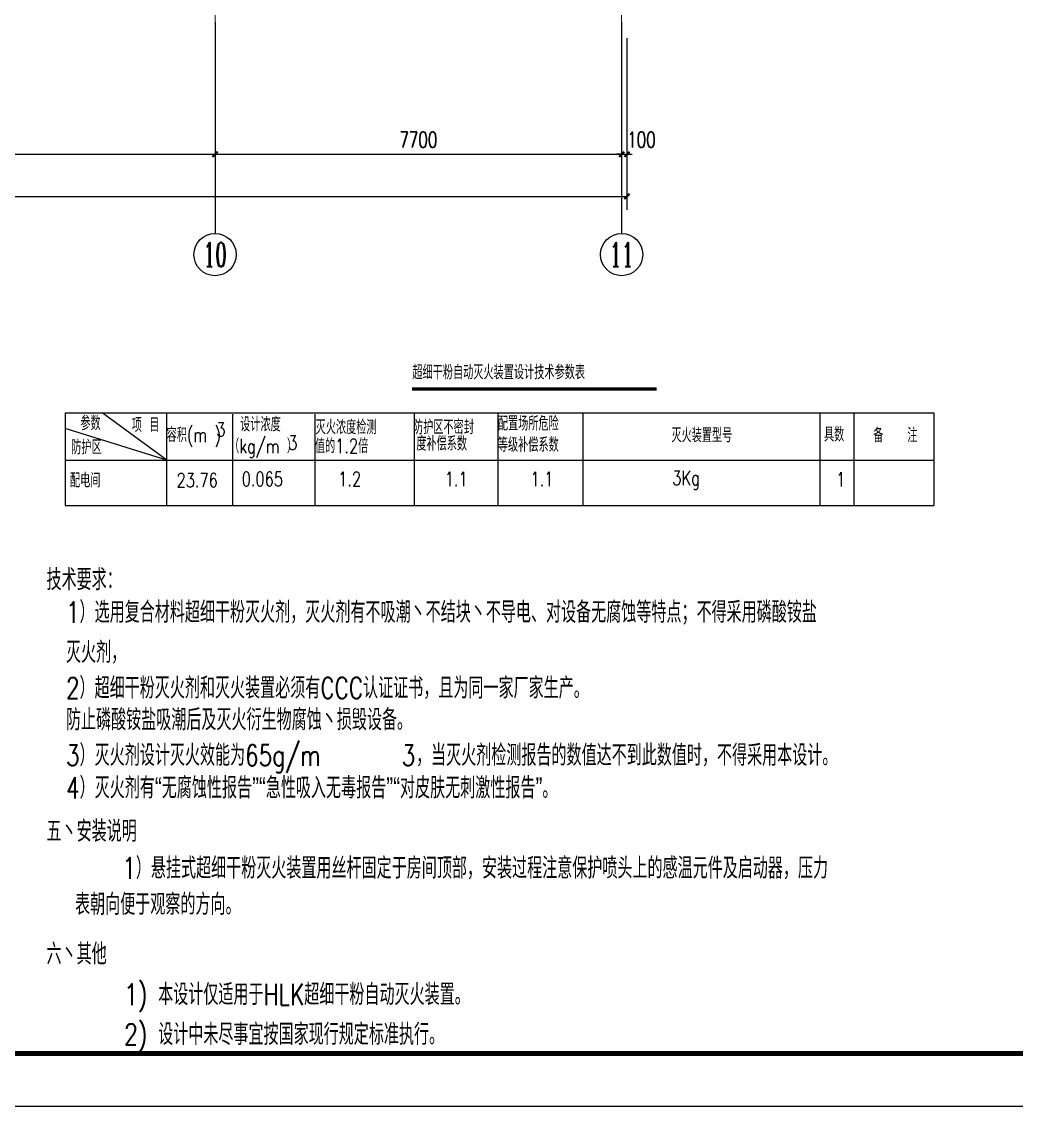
# Model space of a CAD drawing. Extents: x 1031190 to 1725648, y 733081 to 1571294.
# Drawn here: x 1353725 to 1372563, y 1112319 to 1132868 of the extents above; entities that cross this region are included whole.
import ezdxf
from ezdxf.enums import TextEntityAlignment as Align

# ---------------------------------------------------------------- set-up
doc = ezdxf.new("R2010")
doc.units = 0
doc.header["$LTSCALE"] = 1000
doc.header["$MEASUREMENT"] = 0
doc.linetypes.add('ACAD_ISO10W100', pattern=[18.5, 12, -3, 0.5, -3])
doc.linetypes.add('DOTE', pattern=[2.42, 2, -0.2, 0.02, -0.2])
for name, color, linetype in [('0 @ 1', 7, 'Continuous'), ('AXIS', 3, 'Continuous'), ('AXIS_TEXT', 4, 'Continuous'), ('C-AXIS(轴号)', 3, 'Continuous'), ('C-AXIS-T(字)', 7, 'Continuous'), ('图框', 140, 'Continuous')]:
    doc.layers.add(name, color=color, linetype=linetype)
doc.layers.add('DOTE', color=19, linetype='DOTE', lineweight=9)
doc.styles.add('_TCH_AXIS', font='COMPLEX', dxfattribs={"bigfont": 'GBCBIG'})
doc.styles.add('_TCH_DIM_T3', font='SIMPLEX', dxfattribs={"width": 0.705882, "bigfont": 'GBCBIG'})
doc.styles.add('Annotative', font='simplex.shx', dxfattribs={"width": 0.6, "bigfont": 'aadri.shx'})
doc.styles.add('COMPLEX', font='COMPLEX')
doc.dimstyles.new('_TCH_ARCH&&100', dxfattribs={"dimtxt": 297.5, "dimasz": 100, "dimexe": 250, "dimexo": 300, "dimgap": 126.25, "dimtad": 1, "dimdec": 0, "dimzin": 0, "dimdsep": 46, "dimtxsty": '_TCH_DIM_T3', "dimblk": 'ARCHTICK', "dimcen": 0.09, "dimclrt": 7, "dimazin": 2, "dimtfac": 1, "dimtdec": 0, "dimtix": 1, "dimtmove": 2, "dimatfit": 3, "dimfxl": 0, "dimtolj": 1, "dimtzin": 0, "dimarcsym": 0})

# ---------------------------------------------------------------- blocks, each defined once
blk = doc.blocks.new('_ArchTick')
at = {"color": 0, "linetype": 'ByBlock', "const_width": 0.4}
blk.add_lwpolyline([(-0.5, -0.5), (0.5, 0.5)], dxfattribs=at)
blk = doc.blocks.new('*D1096')
at = {"layer": 'AXIS', "color": 0, "lineweight": -2}
for p, q in [((1293188, 1132556), (1293188, 1129306)), ((1365188, 1132556), (1365188, 1129306)), ((1293188, 1129556), (1365188, 1129556))]:
    blk.add_line(p, q, dxfattribs=at)
at = {"layer": 'Defpoints', "color": 0}
for p in [(1293188, 1132856), (1365188, 1132856), (1365188, 1129556)]:
    blk.add_point(p, dxfattribs=at)
at = {"layer": 'AXIS', "color": 0, "lineweight": -2, "xscale": 100, "yscale": 100, "zscale": 100, "rotation": 180}
blk.add_blockref('_ArchTick', (1293188, 1129556), dxfattribs=at)
at = {"layer": 'AXIS', "color": 0, "lineweight": -2, "xscale": 100, "yscale": 100, "zscale": 100}
blk.add_blockref('_ArchTick', (1365188, 1129556), dxfattribs=at)
at = {"layer": 'AXIS', "color": 7, "insert": (1329188, 1129831), "char_height": 297.5, "attachment_point": 5, "style": '_TCH_DIM_T3'}
blk.add_mtext('\\A1;72000', dxfattribs=at)
blk = doc.blocks.new('*D1108')
at = {"layer": 'AXIS', "color": 0, "lineweight": -2}
for p, q in [((1348788, 1132556), (1348788, 1130106)), ((1357388, 1132556), (1357388, 1130106)), ((1348788, 1130356), (1357388, 1130356))]:
    blk.add_line(p, q, dxfattribs=at)
at = {"layer": 'Defpoints', "color": 0}
for p in [(1348788, 1132856), (1357388, 1132856), (1357388, 1130356)]:
    blk.add_point(p, dxfattribs=at)
at = {"layer": 'AXIS', "color": 0, "lineweight": -2, "xscale": 100, "yscale": 100, "zscale": 100, "rotation": 180}
blk.add_blockref('_ArchTick', (1348788, 1130356), dxfattribs=at)
at = {"layer": 'AXIS', "color": 0, "lineweight": -2, "xscale": 100, "yscale": 100, "zscale": 100}
blk.add_blockref('_ArchTick', (1357388, 1130356), dxfattribs=at)
at = {"layer": 'AXIS', "color": 7, "insert": (1353088, 1130631), "char_height": 297.5, "attachment_point": 5, "style": '_TCH_DIM_T3'}
blk.add_mtext('\\A1;8600', dxfattribs=at)
blk = doc.blocks.new('*D1109')
at = {"layer": 'AXIS', "color": 0, "lineweight": -2}
for p, q in [((1357388, 1132556), (1357388, 1130106)), ((1365088, 1132556), (1365088, 1130106)), ((1357388, 1130356), (1365088, 1130356))]:
    blk.add_line(p, q, dxfattribs=at)
at = {"layer": 'Defpoints', "color": 0}
for p in [(1357388, 1132856), (1365088, 1132856), (1365088, 1130356)]:
    blk.add_point(p, dxfattribs=at)
at = {"layer": 'AXIS', "color": 0, "lineweight": -2, "xscale": 100, "yscale": 100, "zscale": 100, "rotation": 180}
blk.add_blockref('_ArchTick', (1357388, 1130356), dxfattribs=at)
at = {"layer": 'AXIS', "color": 0, "lineweight": -2, "xscale": 100, "yscale": 100, "zscale": 100}
blk.add_blockref('_ArchTick', (1365088, 1130356), dxfattribs=at)
at = {"layer": 'AXIS', "color": 7, "insert": (1361238, 1130631), "char_height": 297.5, "attachment_point": 5, "style": '_TCH_DIM_T3'}
blk.add_mtext('\\A1;7700', dxfattribs=at)
blk = doc.blocks.new('*D1110')
at = {"layer": 'AXIS', "color": 0, "lineweight": -2}
for p, q in [((1365088, 1132556), (1365088, 1130106)), ((1365188, 1132556), (1365188, 1130106)), ((1365088, 1130356), (1364988, 1130356)), ((1365088, 1130356), (1365188, 1130356)), ((1365188, 1130356), (1365288, 1130356))]:
    blk.add_line(p, q, dxfattribs=at)
at = {"layer": 'Defpoints', "color": 0}
for p in [(1365088, 1132856), (1365188, 1132856), (1365188, 1130356)]:
    blk.add_point(p, dxfattribs=at)
at = {"layer": 'AXIS', "color": 0, "lineweight": -2, "xscale": 100, "yscale": 100, "zscale": 100}
blk.add_blockref('_ArchTick', (1365088, 1130356), dxfattribs=at)
at = {"layer": 'AXIS', "color": 0, "lineweight": -2, "xscale": 100, "yscale": 100, "zscale": 100, "rotation": 180}
blk.add_blockref('_ArchTick', (1365188, 1130356), dxfattribs=at)
at = {"layer": 'AXIS', "color": 7, "insert": (1365463, 1130631), "char_height": 297.5, "attachment_point": 5, "style": '_TCH_DIM_T3'}
blk.add_mtext('\\A1;100', dxfattribs=at)
blk = doc.blocks.new('_AXISO')
blk.add_circle((0, 0), 0.5)
at = {"layer": 'AXIS_TEXT', "style": 'COMPLEX', "width": 1.041667}
blk.add_attdef('A', text='', height=0.56, dxfattribs=at).set_placement((-0.25, -0.28), (0.25, -0.28), align=Align.FIT)
blk = doc.blocks.new('*D1335')
at = {"layer": 'AXIS', "color": 0, "lineweight": -2}
for p, q in [((1293188, 1132556), (1293188, 1129306)), ((1365188, 1132556), (1365188, 1129306)), ((1293188, 1129556), (1365188, 1129556))]:
    blk.add_line(p, q, dxfattribs=at)
at = {"layer": 'Defpoints', "color": 0}
for p in [(1293188, 1132856), (1365188, 1132856), (1365188, 1129556)]:
    blk.add_point(p, dxfattribs=at)
at = {"layer": 'AXIS', "color": 0, "lineweight": -2, "xscale": 100, "yscale": 100, "zscale": 100, "rotation": 180}
blk.add_blockref('_ArchTick', (1293188, 1129556), dxfattribs=at)
at = {"layer": 'AXIS', "color": 0, "lineweight": -2, "xscale": 100, "yscale": 100, "zscale": 100}
blk.add_blockref('_ArchTick', (1365188, 1129556), dxfattribs=at)
at = {"layer": 'AXIS', "color": 7, "insert": (1329188, 1129831), "char_height": 297.5, "attachment_point": 5, "style": '_TCH_DIM_T3'}
blk.add_mtext('\\A1;72000', dxfattribs=at)
blk = doc.blocks.new('*D1347')
at = {"layer": 'AXIS', "color": 0, "lineweight": -2}
for p, q in [((1348788, 1132556), (1348788, 1130106)), ((1357388, 1132556), (1357388, 1130106)), ((1348788, 1130356), (1357388, 1130356))]:
    blk.add_line(p, q, dxfattribs=at)
at = {"layer": 'Defpoints', "color": 0}
for p in [(1348788, 1132856), (1357388, 1132856), (1357388, 1130356)]:
    blk.add_point(p, dxfattribs=at)
at = {"layer": 'AXIS', "color": 0, "lineweight": -2, "xscale": 100, "yscale": 100, "zscale": 100, "rotation": 180}
blk.add_blockref('_ArchTick', (1348788, 1130356), dxfattribs=at)
at = {"layer": 'AXIS', "color": 0, "lineweight": -2, "xscale": 100, "yscale": 100, "zscale": 100}
blk.add_blockref('_ArchTick', (1357388, 1130356), dxfattribs=at)
at = {"layer": 'AXIS', "color": 7, "insert": (1353088, 1130631), "char_height": 297.5, "attachment_point": 5, "style": '_TCH_DIM_T3'}
blk.add_mtext('\\A1;8600', dxfattribs=at)
blk = doc.blocks.new('*D1348')
at = {"layer": 'AXIS', "color": 0, "lineweight": -2}
for p, q in [((1357388, 1132556), (1357388, 1130106)), ((1365088, 1132556), (1365088, 1130106)), ((1357388, 1130356), (1365088, 1130356))]:
    blk.add_line(p, q, dxfattribs=at)
at = {"layer": 'Defpoints', "color": 0}
for p in [(1357388, 1132856), (1365088, 1132856), (1365088, 1130356)]:
    blk.add_point(p, dxfattribs=at)
at = {"layer": 'AXIS', "color": 0, "lineweight": -2, "xscale": 100, "yscale": 100, "zscale": 100, "rotation": 180}
blk.add_blockref('_ArchTick', (1357388, 1130356), dxfattribs=at)
at = {"layer": 'AXIS', "color": 0, "lineweight": -2, "xscale": 100, "yscale": 100, "zscale": 100}
blk.add_blockref('_ArchTick', (1365088, 1130356), dxfattribs=at)
at = {"layer": 'AXIS', "color": 7, "insert": (1361238, 1130631), "char_height": 297.5, "attachment_point": 5, "style": '_TCH_DIM_T3'}
blk.add_mtext('\\A1;7700', dxfattribs=at)
blk = doc.blocks.new('*D1349')
at = {"layer": 'AXIS', "color": 0, "lineweight": -2}
for p, q in [((1365088, 1132556), (1365088, 1130106)), ((1365188, 1132556), (1365188, 1130106)), ((1365088, 1130356), (1364988, 1130356)), ((1365088, 1130356), (1365188, 1130356)), ((1365188, 1130356), (1365288, 1130356))]:
    blk.add_line(p, q, dxfattribs=at)
at = {"layer": 'Defpoints', "color": 0}
for p in [(1365088, 1132856), (1365188, 1132856), (1365188, 1130356)]:
    blk.add_point(p, dxfattribs=at)
at = {"layer": 'AXIS', "color": 0, "lineweight": -2, "xscale": 100, "yscale": 100, "zscale": 100}
blk.add_blockref('_ArchTick', (1365088, 1130356), dxfattribs=at)
at = {"layer": 'AXIS', "color": 0, "lineweight": -2, "xscale": 100, "yscale": 100, "zscale": 100, "rotation": 180}
blk.add_blockref('_ArchTick', (1365188, 1130356), dxfattribs=at)
at = {"layer": 'AXIS', "color": 7, "insert": (1365463, 1130631), "char_height": 297.5, "attachment_point": 5, "style": '_TCH_DIM_T3'}
blk.add_mtext('\\A1;100', dxfattribs=at)

msp = doc.modelspace()

# ---------------------------------------------------------------- linework, layer by layer
at = {"color": 0}
for p, q in [((1354545.5, 1125455), (1354545.5, 1123703.4)), ((1354545.5, 1125455), (1362742.6, 1125455)), ((1354545.5, 1125455), (1362460.4, 1125455)), ((1354545.5, 1125455), (1354545.5, 1123703.4)), ((1354545.5, 1125455), (1362742.6, 1125455)), ((1354545.5, 1125455), (1362460.4, 1125455)), ((1356473.2, 1124558.5), (1355248.3, 1125455)), ((1356473.2, 1124558.5), (1355248.3, 1125455)), ((1356473.2, 1124558.5), (1355248.3, 1125455)), ((1356473.2, 1124558.5), (1355248.3, 1125455)), ((1356470.1, 1125455), (1356470.1, 1123703.4)), ((1356470.1, 1125455), (1356470.1, 1123703.4)), ((1357716.2, 1125434.3), (1357716.2, 1123703.4)), ((1357716.2, 1125434.3), (1357716.2, 1123703.4)), ((1359278.4, 1125434.3), (1359278.4, 1123703.4)), ((1359278.4, 1125434.3), (1359278.4, 1123703.4)), ((1361156.9, 1125455), (1361156.9, 1123703.4)), ((1361156.9, 1125455), (1361156.9, 1123703.4)), ((1362742.6, 1125455), (1362742.6, 1123703.4)), ((1362742.6, 1125455), (1364355.3, 1125455)), ((1362742.6, 1125455), (1362742.6, 1123703.4)), ((1362742.6, 1125455), (1364355.3, 1125455)), ((1364355.3, 1125455), (1364355.3, 1123703.4)), ((1364355.3, 1125455), (1364355.3, 1123703.4)), ((1364355.3, 1125455), (1370999.7, 1125455)), ((1364355.3, 1125455), (1364355.3, 1123703.4)), ((1364355.3, 1125455), (1364355.3, 1123703.4)), ((1364355.3, 1125455), (1370999.7, 1125455)), ((1368839.4, 1125455), (1368839.4, 1123703.4)), ((1368839.4, 1125455), (1368839.4, 1123703.4)), ((1356473.2, 1124558.5), (1354545.5, 1125160.9)), ((1356473.2, 1124558.5), (1354545.5, 1125160.9)), ((1356473.2, 1124558.5), (1354545.5, 1125160.9)), ((1356473.2, 1124558.5), (1354545.5, 1125160.9)), ((1354545.5, 1124558.5), (1362670.8, 1124558.5)), ((1354545.5, 1124558.5), (1362670.8, 1124558.5)), ((1354545.5, 1124558.5), (1362670.8, 1124558.5)), ((1354545.5, 1124558.5), (1362670.8, 1124558.5)), ((1362670.8, 1124558.5), (1364355.3, 1124558.5)), ((1362670.8, 1124558.5), (1364355.3, 1124558.5)), ((1363497.4, 1124558.5), (1364355.3, 1124558.5)), ((1363497.4, 1124558.5), (1364355.3, 1124558.5)), ((1364355.3, 1124558.5), (1367463.9, 1124558.5)), ((1364355.3, 1124558.5), (1370999.7, 1124558.5)), ((1364355.3, 1124558.5), (1367463.9, 1124558.5)), ((1364355.3, 1124558.5), (1370999.7, 1124558.5)), ((1354545.5, 1123703.4), (1362670.8, 1123703.4)), ((1354545.5, 1123703.4), (1362670.8, 1123703.4)), ((1354545.5, 1123703.4), (1370999.7, 1123703.4)), ((1354545.5, 1123703.4), (1362670.8, 1123703.4)), ((1354545.5, 1123703.4), (1362670.8, 1123703.4)), ((1354545.5, 1123703.4), (1370999.7, 1123703.4)), ((1362670.8, 1123703.4), (1364355.3, 1123703.4)), ((1362670.8, 1123703.4), (1364355.3, 1123703.4)), ((1362670.8, 1123703.4), (1364355.3, 1123703.4)), ((1362670.8, 1123703.4), (1364355.3, 1123703.4)), ((1364355.3, 1123703.4), (1370999.7, 1123703.4)), ((1364355.3, 1123703.4), (1370999.7, 1123703.4)), ((1364355.3, 1123703.4), (1370999.7, 1123703.4)), ((1364355.3, 1123703.4), (1370999.7, 1123703.4))]:
    msp.add_line(p, q, dxfattribs=at)
for p, q in [((1369484.7, 1125455), (1369484.7, 1123703.4)), ((1369484.7, 1125455), (1369484.7, 1123703.4)), ((1370999.7, 1125455), (1370999.7, 1123703.4)), ((1370999.7, 1125455), (1370999.7, 1123703.4))]:
    msp.add_line(p, q)
at = {"color": 0, "const_width": 60.5}
msp.add_lwpolyline([(1361118.4, 1125909.5), (1365753, 1125909.5)], dxfattribs=at)
msp.add_lwpolyline([(1361118.4, 1125909.5), (1365753, 1125909.5)], dxfattribs=at)
at = {"layer": 'C-AXIS(轴号)'}
for p, q in [((1357387.7, 1132856.1), (1357387.7, 1128856.1)), ((1357387.7, 1132856.1), (1357387.7, 1128856.1)), ((1365087.7, 1132856.1), (1365087.7, 1128856.1)), ((1365087.7, 1132856.1), (1365087.7, 1128856.1))]:
    msp.add_line(p, q, dxfattribs=at)
at = {"layer": 'DOTE', "linetype": 'ACAD_ISO10W100', "ltscale": 100}
for p, q in [((1357387.7, 1157556.1), (1357387.7, 1132856.1)), ((1357387.7, 1157556.1), (1357387.7, 1132856.1)), ((1365087.7, 1157556.1), (1365087.7, 1132856.1)), ((1365087.7, 1157556.1), (1365087.7, 1132856.1))]:
    msp.add_line(p, q, dxfattribs=at)
at = {"layer": '图框'}
msp.add_lwpolyline([(1278969.8, 1112318.7), (1384069.8, 1112318.7), (1384069.8, 1171718.7), (1278969.8, 1171718.7)], close=True, dxfattribs=at)
msp.add_lwpolyline([(1278969.8, 1112318.7), (1384069.8, 1112318.7), (1384069.8, 1171718.7), (1278969.8, 1171718.7)], close=True, dxfattribs=at)
at = {"layer": '图框', "const_width": 100}
msp.add_lwpolyline([(1281469.8, 1113318.7), (1383069.8, 1113318.7), (1383069.8, 1170718.7), (1281469.8, 1170718.7)], close=True, dxfattribs=at)
msp.add_lwpolyline([(1281469.8, 1113318.7), (1383069.8, 1113318.7), (1383069.8, 1170718.7), (1281469.8, 1170718.7)], close=True, dxfattribs=at)

# ---------------------------------------------------------------- block references
at = {"layer": 'C-AXIS(轴号)'}
ref = msp.add_blockref('_AXISO', (1357387.7, 1128456.1), dxfattribs=dict(at, xscale=800, yscale=800, zscale=800))
ref.add_attrib('A', '10', dxfattribs={"layer": 'C-AXIS-T(字)', "height": 452.55, "style": '_TCH_AXIS', "width": 0.724138}).set_placement((1357161.4, 1128229.9), (1357614, 1128229.9), align=Align.FIT)
ref = msp.add_blockref('_AXISO', (1357387.7, 1128456.1), dxfattribs=dict(at, xscale=800, yscale=800, zscale=800))
ref.add_attrib('A', '10', dxfattribs={"layer": 'C-AXIS-T(字)', "height": 452.55, "style": '_TCH_AXIS', "width": 0.724138}).set_placement((1357161.4, 1128229.9), (1357614, 1128229.9), align=Align.FIT)
ref = msp.add_blockref('_AXISO', (1365087.7, 1128456.1), dxfattribs=dict(at, xscale=800, yscale=800, zscale=800))
ref.add_attrib('A', '11', dxfattribs={"layer": 'C-AXIS-T(字)', "height": 452.55, "style": '_TCH_AXIS', "width": 0.875}).set_placement((1364861.4, 1128229.9), (1365314, 1128229.9), align=Align.FIT)
ref = msp.add_blockref('_AXISO', (1365087.7, 1128456.1), dxfattribs=dict(at, xscale=800, yscale=800, zscale=800))
ref.add_attrib('A', '11', dxfattribs={"layer": 'C-AXIS-T(字)', "height": 452.55, "style": '_TCH_AXIS', "width": 0.875}).set_placement((1364861.4, 1128229.9), (1365314, 1128229.9), align=Align.FIT)

# ---------------------------------------------------------------- texts
at = {"layer": '0 @ 1', "color": 0, "style": 'Annotative', "width": 0.75}
for s, height, p in [('超细干粉自动灭火装置设计技术参数表', 270.012, (1361124.1, 1126091.4)), ('超细干粉自动灭火装置设计技术参数表', 270.012, (1361124.1, 1126091.4)), ('参数', 270.01, (1354836, 1125127.6)), ('参数', 270.01, (1354836, 1125127.6)), ('项 目', 270.01, (1355809.9, 1125092.9)), ('项 目', 270.01, (1355809.9, 1125092.9)), ('设计浓度', 270.01, (1357861.7, 1125104.1)), ('设计浓度', 270.01, (1357861.7, 1125104.1)), ('灭火浓度检测', 270.01, (1359292, 1125050.8)), ('灭火浓度检测', 270.01, (1359292, 1125050.8)), ('防护区不密封', 270.01, (1361136, 1125051.8)), ('防护区不密封', 270.01, (1361136, 1125051.8)), ('配置场所危险', 270.01, (1362742.6, 1125121.1)), ('配置场所危险', 270.01, (1362742.6, 1125121.1)), ('容积(m )', 270.01, (1356470.1, 1124903.6)), ('容积(m )', 270.01, (1356470.1, 1124903.6)), ('3', 270, (1357411, 1125006.2)), ('3', 270, (1357411, 1125006.2)), ('灭火装置型号', 270.01, (1366029.9, 1124898.6)), ('灭火装置型号', 270.01, (1366029.9, 1124898.6)), ('具数', 270.01, (1368919.7, 1124912.7)), ('具数', 270.01, (1368919.7, 1124912.7)), ('备   注', 270.01, (1369853.2, 1124899)), ('备   注', 270.01, (1369853.2, 1124899)), ('防护区', 270.01, (1354663.1, 1124671.8)), ('防护区', 270.01, (1354663.1, 1124671.8)), ('（kg/m ）', 270.01, (1357653.1, 1124692.2)), ('（kg/m ）', 270.01, (1357653.1, 1124692.2)), ('3', 270, (1358773, 1124756.8)), ('3', 270, (1358773, 1124756.8)), ('值的1.2倍', 270.01, (1359278.4, 1124693.2)), ('值的1.2倍', 270.01, (1359278.4, 1124693.2)), ('度补偿系数', 270.01, (1361199.3, 1124740.3)), ('度补偿系数', 270.01, (1361199.3, 1124740.3)), ('等级补偿系数', 270.01, (1362742.6, 1124717.9)), ('等级补偿系数', 270.01, (1362742.6, 1124717.9)), ('配电间', 270.01, (1354639.5, 1124043.5)), ('配电间', 270.01, (1354639.5, 1124043.5)), ('23.76', 270.01, (1356658.6, 1124046.5)), ('23.76', 270.01, (1356658.6, 1124046.5)), ('0.065', 270.01, (1357892.3, 1124068.4)), ('0.065', 270.01, (1357892.3, 1124068.4)), ('1.2', 270.01, (1359720.4, 1124068.4)), ('1.2', 270.01, (1359720.4, 1124068.4)), ('1.1', 270.01, (1361736.4, 1124068.4)), ('1.1', 270.01, (1361736.4, 1124068.4)), ('1.1', 270.01, (1363362.3, 1124068.4)), ('1.1', 270.01, (1363362.3, 1124068.4)), ('3Kg', 270.01, (1366048, 1124089.5)), ('3Kg', 270.01, (1366048, 1124089.5)), ('1', 270, (1369149.9, 1124060.7)), ('1', 270, (1369149.9, 1124060.7)), ('技术要求： ', 400, (1354195.1, 1122097.2)), ('技术要求： ', 400, (1354195.1, 1122097.2)), ('五丶安装说明', 400, (1354196, 1117330.3)), ('五丶安装说明', 400, (1354196, 1117330.3)), ('    1）悬挂式超细干粉灭火装置用丝杆固定于房间顶部，安装过程注意保护喷头上的感温元件及启动器，压力', 400, (1354736, 1116631.5)), ('    1）悬挂式超细干粉灭火装置用丝杆固定于房间顶部，安装过程注意保护喷头上的感温元件及启动器，压力', 400, (1354736, 1116631.5)), ('表朝向便于观察的方向。', 400, (1354736, 1115945)), ('表朝向便于观察的方向。', 400, (1354736, 1115945)), ('六丶其他', 400, (1354196, 1115004.8)), ('六丶其他', 400, (1354196, 1115004.8)), ('    1) 本设计仅适用于HLK超细干粉自动灭火装置。', 400, (1354773.1, 1114237.2)), ('    1) 本设计仅适用于HLK超细干粉自动灭火装置。', 400, (1354773.1, 1114237.2)), ('    2) 设计中未尽事宜按国家现行规定标准执行。', 400, (1354773.1, 1113482.2)), ('    2) 设计中未尽事宜按国家现行规定标准执行。', 400, (1354773.1, 1113482.2))]:
    msp.add_text(s, height=height, rotation=360, dxfattribs=at).set_placement(p)
at = {"layer": '0 @ 1', "style": 'Annotative', "width": 0.75}
for s, p in [('1）选用复合材料超细干粉灭火剂，灭火剂有不吸潮丶不结块丶不导电、对设备无腐蚀等特点；不得采用磷酸铵盐', (1354563.6, 1121479.5)), ('1）选用复合材料超细干粉灭火剂，灭火剂有不吸潮丶不结块丶不导电、对设备无腐蚀等特点；不得采用磷酸铵盐', (1354563.6, 1121479.5)), ('灭火剂，', (1354563.6, 1120720.1)), ('灭火剂，', (1354563.6, 1120720.1)), ('2）超细干粉灭火剂和灭火装置必须有CCC认证证书，且为同一家厂家生产。', (1354563.6, 1120044)), ('2）超细干粉灭火剂和灭火装置必须有CCC认证证书，且为同一家厂家生产。', (1354563.6, 1120044)), ('防止磷酸铵盐吸潮后及灭火衍生物腐蚀丶损毁设备。', (1354563.6, 1119442.4)), ('防止磷酸铵盐吸潮后及灭火衍生物腐蚀丶损毁设备。', (1354563.6, 1119442.4)), ('3）灭火剂设计灭火效能为65g/m', (1354564.4, 1118770.1)), ('3）灭火剂设计灭火效能为65g/m', (1354564.4, 1118770.1)), ('3', (1360921.5, 1118770.1)), ('3', (1360921.5, 1118770.1)), ('，当灭火剂检测报告的数值达不到此数值时，不得采用本设计。', (1361193.8, 1118770.1)), ('，当灭火剂检测报告的数值达不到此数值时，不得采用本设计。', (1361193.8, 1118770.1)), ('4）灭火剂有“无腐蚀性报告”“急性吸入无毒报告”“对皮肤无刺激性报告”。', (1354565.2, 1118152)), ('4）灭火剂有“无腐蚀性报告”“急性吸入无毒报告”“对皮肤无刺激性报告”。', (1354565.2, 1118152))]:
    msp.add_text(s, height=400, dxfattribs=at).set_placement(p)

# ---------------------------------------------------------------- dimensions: what is measured, and where the dimension line sits
at = {"layer": 'AXIS'}
for p1, p2, distance, picture, middle in [((1293187.7, 1132856.1), (1365187.7, 1132856.1), -3300, '*D1096', (1329187.7, 1129831.1)), ((1293187.7, 1132856.1), (1365187.7, 1132856.1), -3300, '*D1335', (1329187.7, 1129831.1)), ((1348787.7, 1132856.1), (1357387.7, 1132856.1), -2500, '*D1108', (1353087.7, 1130631.1)), ((1348787.7, 1132856.1), (1357387.7, 1132856.1), -2500, '*D1347', (1353087.7, 1130631.1)), ((1357387.7, 1132856.1), (1365087.7, 1132856.1), -2500, '*D1109', (1361237.7, 1130631.1)), ((1357387.7, 1132856.1), (1365087.7, 1132856.1), -2500, '*D1348', (1361237.7, 1130631.1))]:
    dim = msp.add_aligned_dim(p1=p1, p2=p2, distance=distance, dimstyle='_TCH_ARCH&&100', dxfattribs=at)
    dim.commit()
    dim.dimension.update_dxf_attribs({"geometry": picture, "text_midpoint": middle})
for picture in ['*D1110', '*D1349']:
    dim = msp.add_linear_dim(base=(1365187.7, 1130356.1), p1=(1365087.7, 1132856.1), p2=(1365187.7, 1132856.1), angle=0, dimstyle='_TCH_ARCH&&100', dxfattribs=at)
    dim.commit()
    dim.dimension.update_dxf_attribs({"geometry": picture, "text_midpoint": (1365462.7, 1130631.1), "dimtype": 161})

doc.saveas('drawing.dxf')
